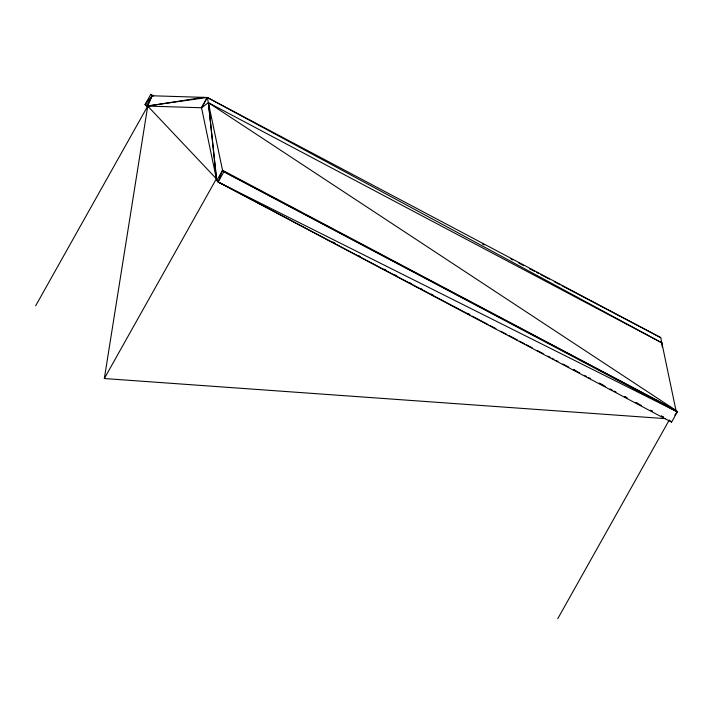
<?xml version="1.0" encoding="UTF-8"?>
<svg xmlns="http://www.w3.org/2000/svg" width="713" height="713" viewBox="0 0 713 713"><rect width="100%" height="100%" fill="white"/><g stroke="black" fill="none" stroke-linecap="round" stroke-linejoin="round"><path stroke-width="1.07" d="M665.398 418.638L104.33 378.532L147.725 106.094L152.181 95.774L150.808 94.321L145.042 104.597L148.384 107.102L146.415 106.059L152.181 95.774L207.305 97.476L660.746 337.623L675.977 410.412L677.35 411.864L671.584 422.149L218.142 182.002L216.77 180.549L201.538 107.752L207.287 97.476L661.833 342.819L662.297 347.24M146.415 106.059L207.287 97.476L222.536 170.264L218.142 182.002L470.277 315.128M35.65 305.815L147.725 106.094L203.365 97.36M104.33 378.532L216.404 178.811L147.725 106.094L201.538 107.752L207.305 97.476M216.404 178.811L208.392 102.681L675.977 410.412L222.536 170.264L216.77 180.549L208.392 102.681L201.538 107.752M557.771 618.679L669.302 419.93M152.181 95.774L145.042 104.597L147.992 106.166M674.756 415.073L677.35 411.864L223.909 171.726L222.536 170.264M677.35 411.864L218.142 182.002L223.909 171.726L675.977 410.412M482.327 243.899L484.305 244.933M510.918 258.917L512.888 259.951M518.806 263.052L523.734 265.646M529.643 268.748L534.572 271.341M536.55 272.375L538.52 273.409M540.49 274.452L549.358 279.104M554.286 281.697L560.204 284.799M562.174 285.842L660.746 337.623M208.392 102.681L661.833 342.819M150.808 94.321L153.723 95.952M332.837 242.019L334.798 243.062M358.407 255.557L360.377 256.6M383.977 269.104L385.947 270.147M394.797 274.835L396.767 275.878M409.556 282.651L411.517 283.694M420.376 288.382L422.337 289.425M431.196 294.113L433.156 295.146M467.585 313.381L469.555 314.424M573.813 369.646L575.783 370.68M599.392 383.184L603.323 385.27M624.962 396.731L626.932 397.774M635.782 402.462L637.752 403.505M663.322 417.043L661.352 416.009L663.313 417.052M472.247 316.171L488.004 324.486M489.974 325.529L495.883 328.648M500.802 331.251L506.72 334.37M508.69 335.413L517.549 340.092M519.519 341.126L524.447 343.728M526.417 344.771L532.326 347.891M537.245 350.493L543.154 353.612M548.083 356.206L550.053 357.249M552.022 358.291L553.992 359.334M555.962 360.368L557.931 361.411M562.851 364.013L568.76 367.133M573.689 369.726L579.598 372.854M584.526 375.448L586.496 376.491M588.466 377.534L590.435 378.567M599.294 383.255L605.203 386.375M610.132 388.968L612.102 390.011M614.071 391.054L616.041 392.088M624.9 396.776L626.87 397.809M635.738 402.488L641.647 405.608M670.211 420.697L671.584 422.149M652.502 411.312L650.532 410.278L652.484 411.33"/></g></svg>
